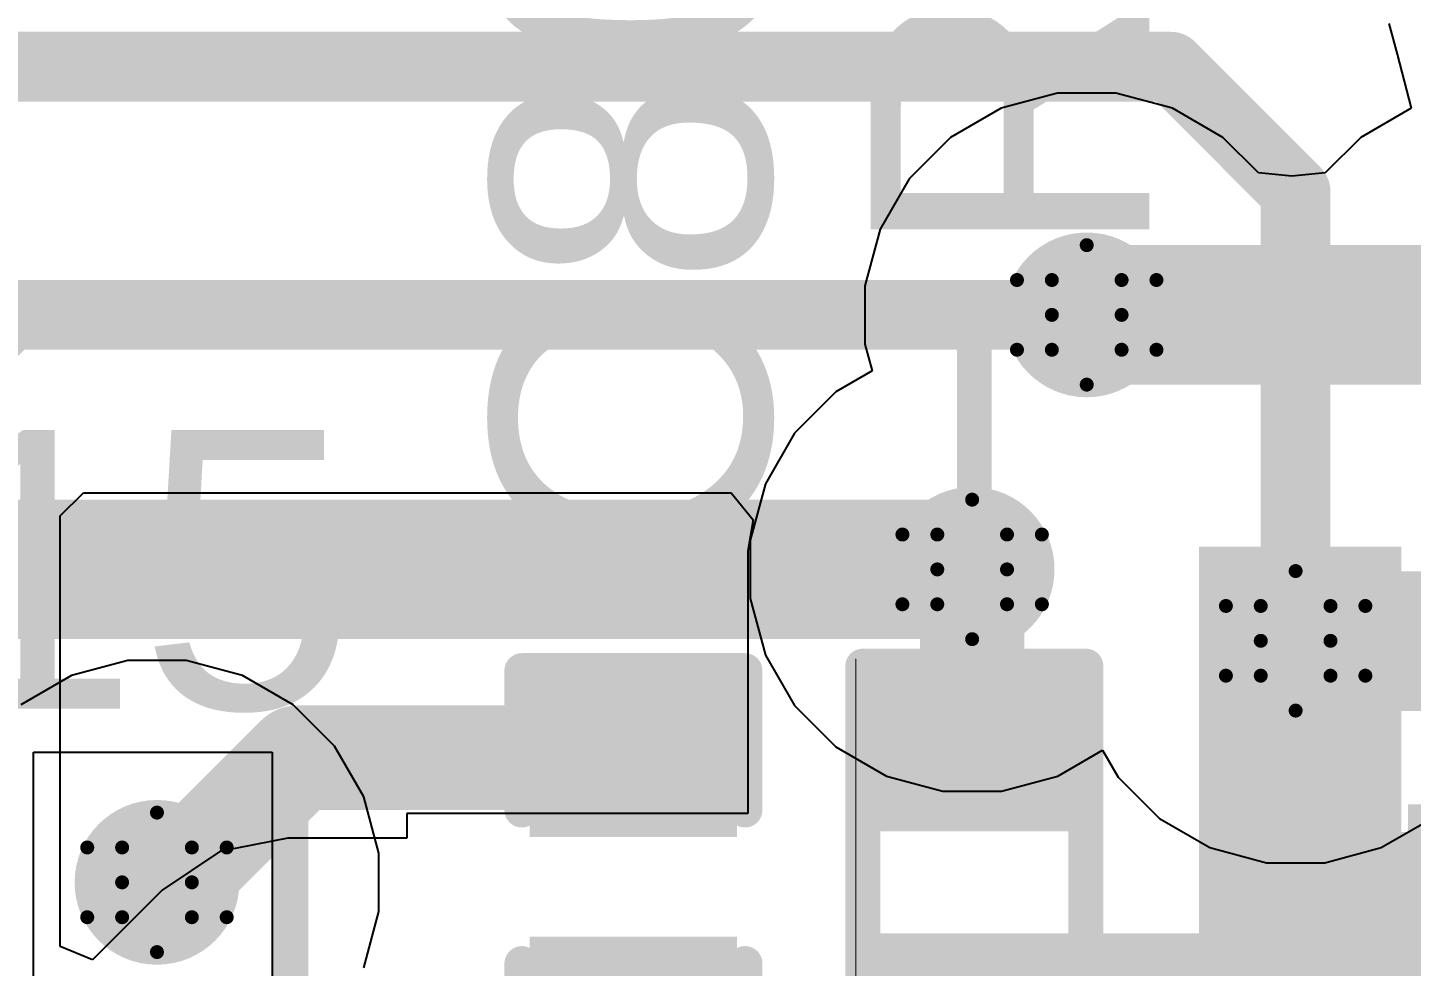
# Model space of a CAD drawing. Header units: inches. Extents: x -3 to 5437, y -3 to 5435.
# Drawn here: x 58.34 to 63.38, y 19.78 to 23.2 of the extents above; entities that cross this region are included whole.
import ezdxf

# ---------------------------------------------------------------- set-up
doc = ezdxf.new("R2010")
doc.units = ezdxf.units.IN
for name, color, linetype in [('Bottom Layer', 5, 'Continuous'), ('Bottom Solder', 6, 'Continuous'), ('Drill Drawing', 1, 'Continuous'), ('GND', 16, 'Continuous'), ('PWR', 76, 'Continuous'), ('Top Layer', 1, 'Continuous'), ('Top Overlay', 2, 'Continuous'), ('Top Paste', 8, 'Continuous'), ('Top Solder', 216, 'Continuous'), ('Via Holes', 16, 'Continuous')]:
    doc.layers.add(name, color=color, linetype=linetype)
doc.styles.add('Arial', font='', dxfattribs={"height": 0.2})
doc.styles.get('Arial').set_extended_font_data('Arial')

# ---------------------------------------------------------------- blocks, each defined once
blk = doc.blocks.new('PDFN3_3_133')
at = {"layer": 'Top Layer'}
for points in [[(1.5306, 1.407), (1.5306, 0.117), (-0.8194, 0.117), (-0.8194, 1.407)], [(-1.2, 1.175), (-1.2, 0.775), (-1.8, 0.775), (-1.8, 1.175)], [(1.8, 1.175), (1.8, 0.775), (1.2, 0.775), (1.2, 1.175)], [(-1.2, 0.525), (-1.2, 0.125), (-1.8, 0.125), (-1.8, 0.525)], [(1.8, 0.525), (1.8, 0.125), (1.2, 0.125), (1.2, 0.525)], [(-1.2, -0.125), (-1.2, -0.525), (-1.8, -0.525), (-1.8, -0.125)], [(-0.8194, -1.397), (-0.8194, -0.127), (1.5306, -0.127), (1.5306, -1.397)], [(1.8, -0.125), (1.8, -0.525), (1.2, -0.525), (1.2, -0.125)], [(-1.2, -0.775), (-1.2, -1.175), (-1.8, -1.175), (-1.8, -0.775)], [(1.8, -0.775), (1.8, -1.175), (1.2, -1.175), (1.2, -0.775)]]:
    blk.add_hatch(color=1, dxfattribs=at).paths.add_polyline_path(points)
at = {"layer": 'Top Paste'}
for points in [[(1.5306, 1.407), (1.5306, 0.117), (-0.8194, 0.117), (-0.8194, 1.407)], [(-1.2, 1.175), (-1.2, 0.775), (-1.8, 0.775), (-1.8, 1.175)], [(1.8, 1.175), (1.8, 0.775), (1.2, 0.775), (1.2, 1.175)], [(-1.2, 0.525), (-1.2, 0.125), (-1.8, 0.125), (-1.8, 0.525)], [(1.8, 0.525), (1.8, 0.125), (1.2, 0.125), (1.2, 0.525)], [(-1.2, -0.125), (-1.2, -0.525), (-1.8, -0.525), (-1.8, -0.125)], [(-0.8194, -1.397), (-0.8194, -0.127), (1.5306, -0.127), (1.5306, -1.397)], [(1.8, -0.125), (1.8, -0.525), (1.2, -0.525), (1.2, -0.125)], [(-1.2, -0.775), (-1.2, -1.175), (-1.8, -1.175), (-1.8, -0.775)], [(1.8, -0.775), (1.8, -1.175), (1.2, -1.175), (1.2, -0.775)]]:
    blk.add_hatch(color=8, dxfattribs=at).paths.add_polyline_path(points)
at = {"layer": 'Top Solder'}
for points in [[(1.6322, 1.5086), (1.6322, 0.0154), (-0.921, 0.0154), (-0.921, 1.5086)], [(-1.0984, 1.2766), (-1.0984, 0.6734), (-1.9016, 0.6734), (-1.9016, 1.2766)], [(1.9016, 1.2766), (1.9016, 0.6734), (1.0984, 0.6734), (1.0984, 1.2766)], [(-1.0984, 0.6266), (-1.0984, 0.0234), (-1.9016, 0.0234), (-1.9016, 0.6266)], [(1.9016, 0.6266), (1.9016, 0.0234), (1.0984, 0.0234), (1.0984, 0.6266)], [(-1.0984, -0.0234), (-1.0984, -0.6266), (-1.9016, -0.6266), (-1.9016, -0.0234)], [(-0.921, -1.4986), (-0.921, -0.0254), (1.6322, -0.0254), (1.6322, -1.4986)], [(1.9016, -0.0234), (1.9016, -0.6266), (1.0984, -0.6266), (1.0984, -0.0234)], [(-1.0984, -0.6734), (-1.0984, -1.2766), (-1.9016, -1.2766), (-1.9016, -0.6734)], [(1.9016, -0.6734), (1.9016, -1.2766), (1.0984, -1.2766), (1.0984, -0.6734)]]:
    blk.add_hatch(color=216, dxfattribs=at).paths.add_polyline_path(points)
at = {"layer": 'Top Overlay'}
for points in [[(-1.8772, 1.5739, 0.254, 0.254, 1), (-1.9908, 1.5739, 0.254, 0.254, 1)], [(-1.5812, 1.6764, 0.0635, 0.0635, 1), (-1.5176, 1.6764, 0.0635, 0.0635, 1)], [(1.5176, 1.6764, 0.0635, 0.0635, 1), (1.5812, 1.6764, 0.0635, 0.0635, 1)], [(-2.0543, 1.5739, 0.127, 0.127, 1), (-1.9273, 1.5739, 0.127, 0.127, 1)], [(-1.9407, 1.5739, 0.127, 0.127, 1), (-1.8137, 1.5739, 0.127, 0.127, 1)], [(-1.5812, -1.6764, 0.0635, 0.0635, 1), (-1.5176, -1.6764, 0.0635, 0.0635, 1)], [(1.5176, -1.6764, 0.0635, 0.0635, 1), (1.5812, -1.6764, 0.0635, 0.0635, 1)]]:
    blk.add_lwpolyline(points, format="xyseb", close=True, dxfattribs=at)
for points in [[(1.5494, 1.6764, 0.127, 0.127, 0), (-1.5494, 1.6764, 0.127, 0.127, 0)], [(1.5494, -1.6764, 0.127, 0.127, 0), (-1.5494, -1.6764, 0.127, 0.127, 0)]]:
    blk.add_lwpolyline(points, format="xyseb", dxfattribs=at)
blk = doc.blocks.new('R___0402_152')
at = {"layer": 'Top Layer'}
for points in [[(-0.6985, -0.3175), (-0.6985, 0.3175), (-0.2413, 0.3175), (-0.2413, -0.3175)], [(0.2413, -0.3175), (0.2413, 0.3175), (0.6985, 0.3175), (0.6985, -0.3175)]]:
    blk.add_hatch(color=1, dxfattribs=at).paths.add_polyline_path(points)
at = {"layer": 'Top Paste'}
for points in [[(-0.6985, -0.3175), (-0.6985, 0.3175), (-0.2413, 0.3175), (-0.2413, -0.3175)], [(0.2413, -0.3175), (0.2413, 0.3175), (0.6985, 0.3175), (0.6985, -0.3175)]]:
    blk.add_hatch(color=8, dxfattribs=at).paths.add_polyline_path(points)
at = {"layer": 'Top Solder'}
for points in [[(-0.7535, -0.3725), (-0.7535, 0.3725), (-0.1863, 0.3725), (-0.1863, -0.3725)], [(0.1863, -0.3725), (0.1863, 0.3725), (0.7535, 0.3725), (0.7535, -0.3725)]]:
    blk.add_hatch(color=216, dxfattribs=at).paths.add_polyline_path(points)
at = {"layer": 'Top Overlay'}
for points in [[(-0.7874, -0.4064, 0.127, 0.127, 0), (-0.7874, 0.4064, 0.127, 0.127, 0)], [(0.7874, 0.4064, 0.127, 0.127, 0), (-0.7874, 0.4064, 0.127, 0.127, 0)], [(0.7874, -0.4064, 0.127, 0.127, 0), (0.7874, 0.4064, 0.127, 0.127, 0)], [(0.7874, -0.4064, 0.127, 0.127, 0), (-0.7874, -0.4064, 0.127, 0.127, 0)], [(0.8128, -0.4318, 0.00323, 0.00323, 0), (-0.8128, -0.4318, 0.00323, 0.00323, 0)]]:
    blk.add_lwpolyline(points, format="xyseb", dxfattribs=at)
for points in [[(-0.8191, 0.4064, 0.0635, 0.0635, 1), (-0.7556, 0.4064, 0.0635, 0.0635, 1)], [(-0.8191, 0.4064, 0.0635, 0.0635, 1), (-0.7556, 0.4064, 0.0635, 0.0635, 1)], [(0.7556, 0.4064, 0.0635, 0.0635, 1), (0.8191, 0.4064, 0.0635, 0.0635, 1)], [(0.7556, 0.4064, 0.0635, 0.0635, 1), (0.8191, 0.4064, 0.0635, 0.0635, 1)], [(-0.8191, -0.4064, 0.0635, 0.0635, 1), (-0.7556, -0.4064, 0.0635, 0.0635, 1)], [(-0.8191, -0.4064, 0.0635, 0.0635, 1), (-0.7556, -0.4064, 0.0635, 0.0635, 1)], [(0.7556, -0.4064, 0.0635, 0.0635, 1), (0.8191, -0.4064, 0.0635, 0.0635, 1)], [(0.7556, -0.4064, 0.0635, 0.0635, 1), (0.8191, -0.4064, 0.0635, 0.0635, 1)], [(-0.8136, -0.4318, 0.00161, 0.00161, 1), (-0.812, -0.4318, 0.00161, 0.00161, 1)], [(0.812, -0.4318, 0.00161, 0.00161, 1), (0.8136, -0.4318, 0.00161, 0.00161, 1)]]:
    blk.add_lwpolyline(points, format="xyseb", close=True, dxfattribs=at)
blk = doc.blocks.new('C__0402_168')
at = {"layer": 'Top Layer'}
for points in [[(-0.6985, -0.3175), (-0.6985, 0.3175), (-0.2413, 0.3175), (-0.2413, -0.3175)], [(0.2413, -0.3175), (0.2413, 0.3175), (0.6985, 0.3175), (0.6985, -0.3175)]]:
    blk.add_hatch(color=1, dxfattribs=at).paths.add_polyline_path(points)
at = {"layer": 'Top Paste'}
for points in [[(-0.6985, -0.3175), (-0.6985, 0.3175), (-0.2413, 0.3175), (-0.2413, -0.3175)], [(0.2413, -0.3175), (0.2413, 0.3175), (0.6985, 0.3175), (0.6985, -0.3175)]]:
    blk.add_hatch(color=8, dxfattribs=at).paths.add_polyline_path(points)
at = {"layer": 'Top Solder'}
for points in [[(-0.7585, -0.3775), (-0.7585, 0.3775), (-0.1813, 0.3775), (-0.1813, -0.3775)], [(0.1813, -0.3775), (0.1813, 0.3775), (0.7585, 0.3775), (0.7585, -0.3775)]]:
    blk.add_hatch(color=216, dxfattribs=at).paths.add_polyline_path(points)
at = {"layer": 'Top Overlay'}
for points in [[(-0.7874, 0.4064, 0.127, 0.127, 0), (-0.2794, 0.4064, 0.127, 0.127, 0)], [(-0.7874, 0.4064, 0.127, 0.127, 0), (-0.7874, -0.4064, 0.127, 0.127, 0)], [(0.2794, 0.4064, 0.127, 0.127, 0), (0.7874, 0.4064, 0.127, 0.127, 0)], [(0.7874, 0.4064, 0.127, 0.127, 0), (0.7874, -0.4064, 0.127, 0.127, 0)], [(-0.7874, -0.4064, 0.127, 0.127, 0), (-0.2794, -0.4064, 0.127, 0.127, 0)], [(0.2794, -0.4064, 0.127, 0.127, 0), (0.7874, -0.4064, 0.127, 0.127, 0)]]:
    blk.add_lwpolyline(points, format="xyseb", dxfattribs=at)
for points in [[(-0.8191, 0.4064, 0.0635, 0.0635, 1), (-0.7556, 0.4064, 0.0635, 0.0635, 1)], [(-0.8191, 0.4064, 0.0635, 0.0635, 1), (-0.7556, 0.4064, 0.0635, 0.0635, 1)], [(-0.3111, 0.4064, 0.0635, 0.0635, 1), (-0.2477, 0.4064, 0.0635, 0.0635, 1)], [(0.2477, 0.4064, 0.0635, 0.0635, 1), (0.3111, 0.4064, 0.0635, 0.0635, 1)], [(0.7556, 0.4064, 0.0635, 0.0635, 1), (0.8191, 0.4064, 0.0635, 0.0635, 1)], [(0.7556, 0.4064, 0.0635, 0.0635, 1), (0.8191, 0.4064, 0.0635, 0.0635, 1)], [(-0.8191, -0.4064, 0.0635, 0.0635, 1), (-0.7556, -0.4064, 0.0635, 0.0635, 1)], [(-0.8191, -0.4064, 0.0635, 0.0635, 1), (-0.7556, -0.4064, 0.0635, 0.0635, 1)], [(-0.3111, -0.4064, 0.0635, 0.0635, 1), (-0.2477, -0.4064, 0.0635, 0.0635, 1)], [(0.2477, -0.4064, 0.0635, 0.0635, 1), (0.3111, -0.4064, 0.0635, 0.0635, 1)], [(0.7556, -0.4064, 0.0635, 0.0635, 1), (0.8191, -0.4064, 0.0635, 0.0635, 1)], [(0.7556, -0.4064, 0.0635, 0.0635, 1), (0.8191, -0.4064, 0.0635, 0.0635, 1)]]:
    blk.add_lwpolyline(points, format="xyseb", close=True, dxfattribs=at)

msp = doc.modelspace()

# ---------------------------------------------------------------- hatches: boundary and pattern name
at = {"layer": 'Bottom Layer'}
h = msp.add_hatch(color=5, dxfattribs=at)
edge = h.paths.add_edge_path()
edge.add_arc((62.2012, 22.1497), 0.3, 0, 360)
h = msp.add_hatch(color=5, dxfattribs=at)
edge = h.paths.add_edge_path()
edge.add_arc((61.7839, 21.2228), 0.3, 0, 360)
h = msp.add_hatch(color=5, dxfattribs=at)
edge = h.paths.add_edge_path()
edge.add_arc((62.9621, 20.9627), 0.3, 0, 360)
h = msp.add_hatch(color=5, dxfattribs=at)
edge = h.paths.add_edge_path()
edge.add_arc((58.8148, 20.0831), 0.3, 0, 360)
at = {"layer": 'Bottom Solder'}
h = msp.add_hatch(color=6, dxfattribs=at)
edge = h.paths.add_edge_path()
edge.add_arc((62.2012, 22.1497), 0.15, 0, 360)
h = msp.add_hatch(color=6, dxfattribs=at)
edge = h.paths.add_edge_path()
edge.add_arc((61.7839, 21.2228), 0.15, 0, 360)
h = msp.add_hatch(color=6, dxfattribs=at)
edge = h.paths.add_edge_path()
edge.add_arc((62.9621, 20.9627), 0.15, 0, 360)
h = msp.add_hatch(color=6, dxfattribs=at)
edge = h.paths.add_edge_path()
edge.add_arc((58.8148, 20.0831), 0.15, 0, 360)
at = {"layer": 'GND'}
h = msp.add_hatch(color=16, dxfattribs=at)
edge = h.paths.add_edge_path()
edge.add_arc((62.2012, 22.1497), 0.3, 0, 360)
h = msp.add_hatch(color=16, dxfattribs=at)
edge = h.paths.add_edge_path()
edge.add_arc((61.7839, 21.2228), 0.3, 0, 360)
h = msp.add_hatch(color=16, dxfattribs=at)
edge = h.paths.add_edge_path()
edge.add_arc((62.9621, 20.9627), 0.3, 0, 360)
h = msp.add_hatch(color=16, dxfattribs=at)
edge = h.paths.add_edge_path()
edge.add_arc((58.8148, 20.0831), 0.3, 0, 360)
at = {"layer": 'PWR'}
h = msp.add_hatch(color=76, dxfattribs=at)
edge = h.paths.add_edge_path()
edge.add_arc((62.2012, 22.1497), 0.3, 0, 360)
h = msp.add_hatch(color=76, dxfattribs=at)
edge = h.paths.add_edge_path()
edge.add_arc((61.7839, 21.2228), 0.3, 0, 360)
h = msp.add_hatch(color=76, dxfattribs=at)
edge = h.paths.add_edge_path()
edge.add_arc((62.9621, 20.9627), 0.3, 0, 360)
h = msp.add_hatch(color=76, dxfattribs=at)
edge = h.paths.add_edge_path()
edge.add_arc((58.8148, 20.0831), 0.3, 0, 360)
at = {"layer": 'Top Layer'}
h = msp.add_hatch(color=1, dxfattribs=at)
edge = h.paths.add_edge_path()
edge.add_arc((62.2012, 22.1497), 0.3, 0, 360)
h = msp.add_hatch(color=1, dxfattribs=at)
edge = h.paths.add_edge_path()
edge.add_arc((61.7839, 21.2228), 0.3, 0, 360)
for points in [[(62.6099, 17.9161), (63.3467, 17.9161), (63.3467, 21.3058), (62.6099, 21.3058)], [(63.0174, 15.5718), (64.7192, 15.5718), (64.7192, 20.2661), (63.0174, 20.2661)]]:
    msp.add_hatch(color=1, dxfattribs=at).paths.add_polyline_path(points)
h = msp.add_hatch(color=1, dxfattribs=at)
edge = h.paths.add_edge_path()
edge.add_arc((62.9621, 20.9627), 0.3, 0, 360)
h = msp.add_hatch(color=1, dxfattribs=at)
edge = h.paths.add_edge_path()
edge.add_arc((58.8148, 20.0831), 0.3, 0, 360)
at = {"layer": 'Top Solder'}
h = msp.add_hatch(color=216, dxfattribs=at)
edge = h.paths.add_edge_path()
edge.add_arc((62.2012, 22.1497), 0.15, 0, 360)
h = msp.add_hatch(color=216, dxfattribs=at)
edge = h.paths.add_edge_path()
edge.add_arc((61.7839, 21.2228), 0.15, 0, 360)
h = msp.add_hatch(color=216, dxfattribs=at)
edge = h.paths.add_edge_path()
edge.add_arc((62.9621, 20.9627), 0.15, 0, 360)
h = msp.add_hatch(color=216, dxfattribs=at)
edge = h.paths.add_edge_path()
edge.add_arc((58.8148, 20.0831), 0.15, 0, 360)
at = {"layer": 'Via Holes'}
h = msp.add_hatch(color=7, dxfattribs=at)
edge = h.paths.add_edge_path()
edge.add_arc((62.2012, 22.1497), 0.15, 0, 360)
h = msp.add_hatch(color=7, dxfattribs=at)
edge = h.paths.add_edge_path()
edge.add_arc((61.7839, 21.2228), 0.15, 0, 360)
h = msp.add_hatch(color=7, dxfattribs=at)
edge = h.paths.add_edge_path()
edge.add_arc((62.9621, 20.9627), 0.15, 0, 360)
h = msp.add_hatch(color=7, dxfattribs=at)
edge = h.paths.add_edge_path()
edge.add_arc((58.8148, 20.0831), 0.15, 0, 360)

# ---------------------------------------------------------------- linework, layer by layer
at = {"layer": 'Bottom Layer'}
for p, q in [((58.365, 19.6432), (58.365, 20.5569)), ((58.365, 20.5569), (59.2342, 20.5569)), ((59.2342, 20.5569), (59.2342, 19.6432))]:
    msp.add_line(p, q, dxfattribs=at)
for points in [[(62.2012, 22.1497, 0.508, 0.508, 0), (63.6954, 22.1497, 0.508, 0.508, 0)], [(56.8805, 21.2228, 0.508, 0.508, 0), (61.7839, 21.2228, 0.508, 0.508, 0)], [(62.9609, 20.9616, 0.508, 0.508, 0), (65.1244, 20.9616, 0.508, 0.508, 0)], [(61.1378, 18.7004, 0.508, 0.508, 0), (62.0806, 19.6432, 0.508, 0.508, 0)], [(62.0806, 19.6432, 0.508, 0.508, 0), (74.4267, 19.6432, 0.508, 0.508, 0)]]:
    msp.add_lwpolyline(points, format="xyseb", dxfattribs=at)
for points in [[(62.0742, 22.1497, 0.254, 0.254, 1), (62.3282, 22.1497, 0.254, 0.254, 1)], [(61.6569, 21.2228, 0.254, 0.254, 1), (61.9109, 21.2228, 0.254, 0.254, 1)], [(62.8339, 20.9616, 0.254, 0.254, 1), (63.0879, 20.9616, 0.254, 0.254, 1)], [(61.9536, 19.6432, 0.254, 0.254, 1), (62.2076, 19.6432, 0.254, 0.254, 1)], [(61.9536, 19.6432, 0.254, 0.254, 1), (62.2076, 19.6432, 0.254, 0.254, 1)]]:
    msp.add_lwpolyline(points, format="xyseb", close=True, dxfattribs=at)
at = {"layer": 'Drill Drawing'}
for points in [[(62.0742, 22.2767, 0.0508, 0.0508, 0), (62.2012, 22.4037, 0.0508, 0.0508, 0)], [(62.2012, 22.4037, 0.0508, 0.0508, 0), (62.3282, 22.2767, 0.0508, 0.0508, 0)], [(61.9472, 22.2767, 0.0508, 0.0508, 0), (62.0742, 22.1497, 0.0508, 0.0508, 0)], [(61.9472, 22.2767, 0.0508, 0.0508, 0), (62.0742, 22.2767, 0.0508, 0.0508, 0)], [(62.3282, 22.2767, 0.0508, 0.0508, 0), (62.4552, 22.2767, 0.0508, 0.0508, 0)], [(62.3282, 22.1497, 0.0508, 0.0508, 0), (62.4552, 22.2767, 0.0508, 0.0508, 0)], [(61.9472, 22.0227, 0.0508, 0.0508, 0), (62.0742, 22.1497, 0.0508, 0.0508, 0)], [(62.3282, 22.1497, 0.0508, 0.0508, 0), (62.4552, 22.0227, 0.0508, 0.0508, 0)], [(61.9472, 22.0227, 0.0508, 0.0508, 0), (62.0742, 22.0227, 0.0508, 0.0508, 0)], [(62.0742, 22.0227, 0.0508, 0.0508, 0), (62.2012, 21.8957, 0.0508, 0.0508, 0)], [(62.2012, 21.8957, 0.0508, 0.0508, 0), (62.3282, 22.0227, 0.0508, 0.0508, 0)], [(62.3282, 22.0227, 0.0508, 0.0508, 0), (62.4552, 22.0227, 0.0508, 0.0508, 0)], [(61.6569, 21.3498, 0.0508, 0.0508, 0), (61.7839, 21.4768, 0.0508, 0.0508, 0)], [(61.7839, 21.4768, 0.0508, 0.0508, 0), (61.9109, 21.3498, 0.0508, 0.0508, 0)], [(61.5299, 21.3498, 0.0508, 0.0508, 0), (61.6569, 21.2228, 0.0508, 0.0508, 0)], [(61.5299, 21.3498, 0.0508, 0.0508, 0), (61.6569, 21.3498, 0.0508, 0.0508, 0)], [(61.9109, 21.3498, 0.0508, 0.0508, 0), (62.0379, 21.3498, 0.0508, 0.0508, 0)], [(61.9109, 21.2228, 0.0508, 0.0508, 0), (62.0379, 21.3498, 0.0508, 0.0508, 0)], [(61.5299, 21.0958, 0.0508, 0.0508, 0), (61.6569, 21.2228, 0.0508, 0.0508, 0)], [(61.9109, 21.2228, 0.0508, 0.0508, 0), (62.0379, 21.0958, 0.0508, 0.0508, 0)], [(62.8351, 21.0897, 0.0508, 0.0508, 0), (62.9621, 21.2167, 0.0508, 0.0508, 0)], [(62.9621, 21.2167, 0.0508, 0.0508, 0), (63.0891, 21.0897, 0.0508, 0.0508, 0)], [(61.5299, 21.0958, 0.0508, 0.0508, 0), (61.6569, 21.0958, 0.0508, 0.0508, 0)], [(61.6569, 21.0958, 0.0508, 0.0508, 0), (61.7839, 20.9688, 0.0508, 0.0508, 0)], [(61.7839, 20.9688, 0.0508, 0.0508, 0), (61.9109, 21.0958, 0.0508, 0.0508, 0)], [(61.9109, 21.0958, 0.0508, 0.0508, 0), (62.0379, 21.0958, 0.0508, 0.0508, 0)], [(62.7081, 21.0897, 0.0508, 0.0508, 0), (62.8351, 20.9627, 0.0508, 0.0508, 0)], [(62.7081, 21.0897, 0.0508, 0.0508, 0), (62.8351, 21.0897, 0.0508, 0.0508, 0)], [(63.0891, 21.0897, 0.0508, 0.0508, 0), (63.2161, 21.0897, 0.0508, 0.0508, 0)], [(63.0891, 20.9627, 0.0508, 0.0508, 0), (63.2161, 21.0897, 0.0508, 0.0508, 0)], [(62.7081, 20.8357, 0.0508, 0.0508, 0), (62.8351, 20.9627, 0.0508, 0.0508, 0)], [(63.0891, 20.9627, 0.0508, 0.0508, 0), (63.2161, 20.8357, 0.0508, 0.0508, 0)], [(62.7081, 20.8357, 0.0508, 0.0508, 0), (62.8351, 20.8357, 0.0508, 0.0508, 0)], [(62.8351, 20.8357, 0.0508, 0.0508, 0), (62.9621, 20.7087, 0.0508, 0.0508, 0)], [(62.9621, 20.7087, 0.0508, 0.0508, 0), (63.0891, 20.8357, 0.0508, 0.0508, 0)], [(63.0891, 20.8357, 0.0508, 0.0508, 0), (63.2161, 20.8357, 0.0508, 0.0508, 0)], [(58.6878, 20.2101, 0.0508, 0.0508, 0), (58.8148, 20.3371, 0.0508, 0.0508, 0)], [(58.8148, 20.3371, 0.0508, 0.0508, 0), (58.9418, 20.2101, 0.0508, 0.0508, 0)], [(58.5608, 20.2101, 0.0508, 0.0508, 0), (58.6878, 20.0831, 0.0508, 0.0508, 0)], [(58.5608, 20.2101, 0.0508, 0.0508, 0), (58.6878, 20.2101, 0.0508, 0.0508, 0)], [(58.9418, 20.2101, 0.0508, 0.0508, 0), (59.0688, 20.2101, 0.0508, 0.0508, 0)], [(58.9418, 20.0831, 0.0508, 0.0508, 0), (59.0688, 20.2101, 0.0508, 0.0508, 0)], [(58.5608, 19.9561, 0.0508, 0.0508, 0), (58.6878, 20.0831, 0.0508, 0.0508, 0)], [(58.9418, 20.0831, 0.0508, 0.0508, 0), (59.0688, 19.9561, 0.0508, 0.0508, 0)], [(58.5608, 19.9561, 0.0508, 0.0508, 0), (58.6878, 19.9561, 0.0508, 0.0508, 0)], [(58.6878, 19.9561, 0.0508, 0.0508, 0), (58.8148, 19.8291, 0.0508, 0.0508, 0)], [(58.8148, 19.8291, 0.0508, 0.0508, 0), (58.9418, 19.9561, 0.0508, 0.0508, 0)], [(58.9418, 19.9561, 0.0508, 0.0508, 0), (59.0688, 19.9561, 0.0508, 0.0508, 0)]]:
    msp.add_lwpolyline(points, format="xyseb", dxfattribs=at)
for points in [[(62.1885, 22.4037, 0.0254, 0.0254, 1), (62.2139, 22.4037, 0.0254, 0.0254, 1)], [(62.1885, 22.4037, 0.0254, 0.0254, 1), (62.2139, 22.4037, 0.0254, 0.0254, 1)], [(61.9345, 22.2767, 0.0254, 0.0254, 1), (61.9599, 22.2767, 0.0254, 0.0254, 1)], [(61.9345, 22.2767, 0.0254, 0.0254, 1), (61.9599, 22.2767, 0.0254, 0.0254, 1)], [(62.0615, 22.2767, 0.0254, 0.0254, 1), (62.0869, 22.2767, 0.0254, 0.0254, 1)], [(62.0615, 22.2767, 0.0254, 0.0254, 1), (62.0869, 22.2767, 0.0254, 0.0254, 1)], [(62.3155, 22.2767, 0.0254, 0.0254, 1), (62.3409, 22.2767, 0.0254, 0.0254, 1)], [(62.3155, 22.2767, 0.0254, 0.0254, 1), (62.3409, 22.2767, 0.0254, 0.0254, 1)], [(62.4425, 22.2767, 0.0254, 0.0254, 1), (62.4679, 22.2767, 0.0254, 0.0254, 1)], [(62.4425, 22.2767, 0.0254, 0.0254, 1), (62.4679, 22.2767, 0.0254, 0.0254, 1)], [(62.0615, 22.1497, 0.0254, 0.0254, 1), (62.0869, 22.1497, 0.0254, 0.0254, 1)], [(62.0615, 22.1497, 0.0254, 0.0254, 1), (62.0869, 22.1497, 0.0254, 0.0254, 1)], [(62.3155, 22.1497, 0.0254, 0.0254, 1), (62.3409, 22.1497, 0.0254, 0.0254, 1)], [(62.3155, 22.1497, 0.0254, 0.0254, 1), (62.3409, 22.1497, 0.0254, 0.0254, 1)], [(61.9345, 22.0227, 0.0254, 0.0254, 1), (61.9599, 22.0227, 0.0254, 0.0254, 1)], [(61.9345, 22.0227, 0.0254, 0.0254, 1), (61.9599, 22.0227, 0.0254, 0.0254, 1)], [(62.0615, 22.0227, 0.0254, 0.0254, 1), (62.0869, 22.0227, 0.0254, 0.0254, 1)], [(62.0615, 22.0227, 0.0254, 0.0254, 1), (62.0869, 22.0227, 0.0254, 0.0254, 1)], [(62.3155, 22.0227, 0.0254, 0.0254, 1), (62.3409, 22.0227, 0.0254, 0.0254, 1)], [(62.3155, 22.0227, 0.0254, 0.0254, 1), (62.3409, 22.0227, 0.0254, 0.0254, 1)], [(62.4425, 22.0227, 0.0254, 0.0254, 1), (62.4679, 22.0227, 0.0254, 0.0254, 1)], [(62.4425, 22.0227, 0.0254, 0.0254, 1), (62.4679, 22.0227, 0.0254, 0.0254, 1)], [(62.1885, 21.8957, 0.0254, 0.0254, 1), (62.2139, 21.8957, 0.0254, 0.0254, 1)], [(62.1885, 21.8957, 0.0254, 0.0254, 1), (62.2139, 21.8957, 0.0254, 0.0254, 1)], [(61.7712, 21.4768, 0.0254, 0.0254, 1), (61.7966, 21.4768, 0.0254, 0.0254, 1)], [(61.7712, 21.4768, 0.0254, 0.0254, 1), (61.7966, 21.4768, 0.0254, 0.0254, 1)], [(61.5172, 21.3498, 0.0254, 0.0254, 1), (61.5426, 21.3498, 0.0254, 0.0254, 1)], [(61.5172, 21.3498, 0.0254, 0.0254, 1), (61.5426, 21.3498, 0.0254, 0.0254, 1)], [(61.6442, 21.3498, 0.0254, 0.0254, 1), (61.6696, 21.3498, 0.0254, 0.0254, 1)], [(61.6442, 21.3498, 0.0254, 0.0254, 1), (61.6696, 21.3498, 0.0254, 0.0254, 1)], [(61.8982, 21.3498, 0.0254, 0.0254, 1), (61.9236, 21.3498, 0.0254, 0.0254, 1)], [(61.8982, 21.3498, 0.0254, 0.0254, 1), (61.9236, 21.3498, 0.0254, 0.0254, 1)], [(62.0252, 21.3498, 0.0254, 0.0254, 1), (62.0506, 21.3498, 0.0254, 0.0254, 1)], [(62.0252, 21.3498, 0.0254, 0.0254, 1), (62.0506, 21.3498, 0.0254, 0.0254, 1)], [(61.6442, 21.2228, 0.0254, 0.0254, 1), (61.6696, 21.2228, 0.0254, 0.0254, 1)], [(61.6442, 21.2228, 0.0254, 0.0254, 1), (61.6696, 21.2228, 0.0254, 0.0254, 1)], [(61.8982, 21.2228, 0.0254, 0.0254, 1), (61.9236, 21.2228, 0.0254, 0.0254, 1)], [(61.8982, 21.2228, 0.0254, 0.0254, 1), (61.9236, 21.2228, 0.0254, 0.0254, 1)], [(62.9494, 21.2167, 0.0254, 0.0254, 1), (62.9748, 21.2167, 0.0254, 0.0254, 1)], [(62.9494, 21.2167, 0.0254, 0.0254, 1), (62.9748, 21.2167, 0.0254, 0.0254, 1)], [(61.5172, 21.0958, 0.0254, 0.0254, 1), (61.5426, 21.0958, 0.0254, 0.0254, 1)], [(61.5172, 21.0958, 0.0254, 0.0254, 1), (61.5426, 21.0958, 0.0254, 0.0254, 1)], [(61.6442, 21.0958, 0.0254, 0.0254, 1), (61.6696, 21.0958, 0.0254, 0.0254, 1)], [(61.6442, 21.0958, 0.0254, 0.0254, 1), (61.6696, 21.0958, 0.0254, 0.0254, 1)], [(61.8982, 21.0958, 0.0254, 0.0254, 1), (61.9236, 21.0958, 0.0254, 0.0254, 1)], [(61.8982, 21.0958, 0.0254, 0.0254, 1), (61.9236, 21.0958, 0.0254, 0.0254, 1)], [(62.0252, 21.0958, 0.0254, 0.0254, 1), (62.0506, 21.0958, 0.0254, 0.0254, 1)], [(62.0252, 21.0958, 0.0254, 0.0254, 1), (62.0506, 21.0958, 0.0254, 0.0254, 1)], [(62.6954, 21.0897, 0.0254, 0.0254, 1), (62.7208, 21.0897, 0.0254, 0.0254, 1)], [(62.6954, 21.0897, 0.0254, 0.0254, 1), (62.7208, 21.0897, 0.0254, 0.0254, 1)], [(62.8224, 21.0897, 0.0254, 0.0254, 1), (62.8478, 21.0897, 0.0254, 0.0254, 1)], [(62.8224, 21.0897, 0.0254, 0.0254, 1), (62.8478, 21.0897, 0.0254, 0.0254, 1)], [(63.0764, 21.0897, 0.0254, 0.0254, 1), (63.1018, 21.0897, 0.0254, 0.0254, 1)], [(63.0764, 21.0897, 0.0254, 0.0254, 1), (63.1018, 21.0897, 0.0254, 0.0254, 1)], [(63.2034, 21.0897, 0.0254, 0.0254, 1), (63.2288, 21.0897, 0.0254, 0.0254, 1)], [(63.2034, 21.0897, 0.0254, 0.0254, 1), (63.2288, 21.0897, 0.0254, 0.0254, 1)], [(61.7712, 20.9688, 0.0254, 0.0254, 1), (61.7966, 20.9688, 0.0254, 0.0254, 1)], [(61.7712, 20.9688, 0.0254, 0.0254, 1), (61.7966, 20.9688, 0.0254, 0.0254, 1)], [(62.8224, 20.9627, 0.0254, 0.0254, 1), (62.8478, 20.9627, 0.0254, 0.0254, 1)], [(62.8224, 20.9627, 0.0254, 0.0254, 1), (62.8478, 20.9627, 0.0254, 0.0254, 1)], [(63.0764, 20.9627, 0.0254, 0.0254, 1), (63.1018, 20.9627, 0.0254, 0.0254, 1)], [(63.0764, 20.9627, 0.0254, 0.0254, 1), (63.1018, 20.9627, 0.0254, 0.0254, 1)], [(62.6954, 20.8357, 0.0254, 0.0254, 1), (62.7208, 20.8357, 0.0254, 0.0254, 1)], [(62.6954, 20.8357, 0.0254, 0.0254, 1), (62.7208, 20.8357, 0.0254, 0.0254, 1)], [(62.8224, 20.8357, 0.0254, 0.0254, 1), (62.8478, 20.8357, 0.0254, 0.0254, 1)], [(62.8224, 20.8357, 0.0254, 0.0254, 1), (62.8478, 20.8357, 0.0254, 0.0254, 1)], [(63.0764, 20.8357, 0.0254, 0.0254, 1), (63.1018, 20.8357, 0.0254, 0.0254, 1)], [(63.0764, 20.8357, 0.0254, 0.0254, 1), (63.1018, 20.8357, 0.0254, 0.0254, 1)], [(63.2034, 20.8357, 0.0254, 0.0254, 1), (63.2288, 20.8357, 0.0254, 0.0254, 1)], [(63.2034, 20.8357, 0.0254, 0.0254, 1), (63.2288, 20.8357, 0.0254, 0.0254, 1)], [(62.9494, 20.7087, 0.0254, 0.0254, 1), (62.9748, 20.7087, 0.0254, 0.0254, 1)], [(62.9494, 20.7087, 0.0254, 0.0254, 1), (62.9748, 20.7087, 0.0254, 0.0254, 1)], [(58.8021, 20.3371, 0.0254, 0.0254, 1), (58.8275, 20.3371, 0.0254, 0.0254, 1)], [(58.8021, 20.3371, 0.0254, 0.0254, 1), (58.8275, 20.3371, 0.0254, 0.0254, 1)], [(58.5481, 20.2101, 0.0254, 0.0254, 1), (58.5735, 20.2101, 0.0254, 0.0254, 1)], [(58.5481, 20.2101, 0.0254, 0.0254, 1), (58.5735, 20.2101, 0.0254, 0.0254, 1)], [(58.6751, 20.2101, 0.0254, 0.0254, 1), (58.7005, 20.2101, 0.0254, 0.0254, 1)], [(58.6751, 20.2101, 0.0254, 0.0254, 1), (58.7005, 20.2101, 0.0254, 0.0254, 1)], [(58.9291, 20.2101, 0.0254, 0.0254, 1), (58.9545, 20.2101, 0.0254, 0.0254, 1)], [(58.9291, 20.2101, 0.0254, 0.0254, 1), (58.9545, 20.2101, 0.0254, 0.0254, 1)], [(59.0561, 20.2101, 0.0254, 0.0254, 1), (59.0815, 20.2101, 0.0254, 0.0254, 1)], [(59.0561, 20.2101, 0.0254, 0.0254, 1), (59.0815, 20.2101, 0.0254, 0.0254, 1)], [(58.6751, 20.0831, 0.0254, 0.0254, 1), (58.7005, 20.0831, 0.0254, 0.0254, 1)], [(58.6751, 20.0831, 0.0254, 0.0254, 1), (58.7005, 20.0831, 0.0254, 0.0254, 1)], [(58.9291, 20.0831, 0.0254, 0.0254, 1), (58.9545, 20.0831, 0.0254, 0.0254, 1)], [(58.9291, 20.0831, 0.0254, 0.0254, 1), (58.9545, 20.0831, 0.0254, 0.0254, 1)], [(58.5481, 19.9561, 0.0254, 0.0254, 1), (58.5735, 19.9561, 0.0254, 0.0254, 1)], [(58.5481, 19.9561, 0.0254, 0.0254, 1), (58.5735, 19.9561, 0.0254, 0.0254, 1)], [(58.6751, 19.9561, 0.0254, 0.0254, 1), (58.7005, 19.9561, 0.0254, 0.0254, 1)], [(58.6751, 19.9561, 0.0254, 0.0254, 1), (58.7005, 19.9561, 0.0254, 0.0254, 1)], [(58.9291, 19.9561, 0.0254, 0.0254, 1), (58.9545, 19.9561, 0.0254, 0.0254, 1)], [(58.9291, 19.9561, 0.0254, 0.0254, 1), (58.9545, 19.9561, 0.0254, 0.0254, 1)], [(59.0561, 19.9561, 0.0254, 0.0254, 1), (59.0815, 19.9561, 0.0254, 0.0254, 1)], [(59.0561, 19.9561, 0.0254, 0.0254, 1), (59.0815, 19.9561, 0.0254, 0.0254, 1)], [(58.8021, 19.8291, 0.0254, 0.0254, 1), (58.8275, 19.8291, 0.0254, 0.0254, 1)], [(58.8021, 19.8291, 0.0254, 0.0254, 1), (58.8275, 19.8291, 0.0254, 0.0254, 1)]]:
    msp.add_lwpolyline(points, format="xyseb", close=True, dxfattribs=at)
at = {"layer": 'GND'}
for p, q in [((62.0949, 22.9577), (61.8894, 22.9026)), ((62.3076, 22.9577), (62.0949, 22.9577)), ((62.5131, 22.9026), (62.3076, 22.9577)), ((61.8894, 22.9026), (61.7051, 22.7962)), ((62.6974, 22.7962), (62.5131, 22.9026)), ((63.3835, 22.9026), (63.1993, 22.7962)), ((61.7051, 22.7962), (61.5547, 22.6458)), ((62.8265, 22.6671), (62.6974, 22.7962)), ((63.1993, 22.7962), (63.0701, 22.6671)), ((61.5547, 22.6458), (61.4483, 22.4616)), ((62.9483, 22.6554), (62.8265, 22.6671)), ((63.0701, 22.6671), (62.9483, 22.6554)), ((61.4483, 22.4616), (61.3932, 22.256)), ((61.3932, 22.256), (61.3932, 22.0433)), ((61.3932, 22.0433), (61.4195, 21.9454)), ((61.4195, 21.9454), (61.2878, 21.8693)), ((61.2878, 21.8693), (61.1373, 21.7189)), ((61.1373, 21.7189), (61.031, 21.5347)), ((61.031, 21.5347), (60.9759, 21.3292)), ((60.9759, 21.3292), (60.9759, 21.1164)), ((60.9759, 21.1164), (61.031, 20.9109)), ((61.031, 20.9109), (61.1373, 20.7267)), ((61.1373, 20.7267), (61.2878, 20.5762)), ((61.2878, 20.5762), (61.472, 20.4699)), ((62.0958, 20.4699), (62.2592, 20.5642)), ((62.2592, 20.5642), (62.3156, 20.4666)), ((61.472, 20.4699), (61.6775, 20.4148)), ((61.8903, 20.4148), (62.0958, 20.4699)), ((62.3156, 20.4666), (62.466, 20.3162)), ((61.6775, 20.4148), (61.8903, 20.4148)), ((62.466, 20.3162), (62.6502, 20.2098)), ((63.274, 20.2098), (63.4582, 20.3162)), ((62.6502, 20.2098), (62.8557, 20.1547)), ((63.0685, 20.1547), (63.274, 20.2098)), ((62.8557, 20.1547), (63.0685, 20.1547))]:
    msp.add_line(p, q, dxfattribs=at)
at = {"layer": 'PWR'}
for p, q in [((63.3016, 23.2108), (63.3315, 23.0991)), ((63.3315, 23.0991), (63.3835, 22.9026)), ((62.0949, 22.9577), (61.8894, 22.9026)), ((62.3076, 22.9577), (62.0949, 22.9577)), ((62.5131, 22.9026), (62.3076, 22.9577)), ((61.8894, 22.9026), (61.7051, 22.7962)), ((62.6974, 22.7962), (62.5131, 22.9026)), ((63.3835, 22.9026), (63.1993, 22.7962)), ((61.7051, 22.7962), (61.5547, 22.6458)), ((62.8265, 22.6671), (62.6974, 22.7962)), ((63.1993, 22.7962), (63.0701, 22.6671)), ((61.5547, 22.6458), (61.4483, 22.4616)), ((62.9483, 22.6554), (62.8265, 22.6671)), ((63.0701, 22.6671), (62.9483, 22.6554)), ((61.4483, 22.4616), (61.3932, 22.256)), ((61.3932, 22.256), (61.3932, 22.0433)), ((61.3932, 22.0433), (61.4195, 21.9454)), ((61.4195, 21.9454), (61.2878, 21.8693)), ((61.2878, 21.8693), (61.1373, 21.7189)), ((61.1373, 21.7189), (61.031, 21.5347)), ((61.031, 21.5347), (60.9759, 21.3292)), ((60.9759, 21.3292), (60.9759, 21.1164)), ((60.9759, 21.1164), (61.031, 20.9109)), ((58.7084, 20.8911), (58.5029, 20.836)), ((58.9211, 20.8911), (58.7084, 20.8911)), ((59.1267, 20.836), (58.9211, 20.8911)), ((61.031, 20.9109), (61.1373, 20.7267)), ((58.5029, 20.836), (58.3187, 20.7296)), ((59.3109, 20.7296), (59.1267, 20.836)), ((59.4613, 20.5792), (59.3109, 20.7296)), ((61.1373, 20.7267), (61.2878, 20.5762)), ((59.5677, 20.395), (59.4613, 20.5792)), ((61.2878, 20.5762), (61.472, 20.4699)), ((62.0958, 20.4699), (62.2592, 20.5642)), ((62.2592, 20.5642), (62.3156, 20.4666)), ((61.472, 20.4699), (61.6775, 20.4148)), ((61.8903, 20.4148), (62.0958, 20.4699)), ((62.3156, 20.4666), (62.466, 20.3162)), ((61.6775, 20.4148), (61.8903, 20.4148)), ((59.6228, 20.1895), (59.5677, 20.395)), ((62.466, 20.3162), (62.6502, 20.2098)), ((63.274, 20.2098), (63.4582, 20.3162)), ((62.6502, 20.2098), (62.8557, 20.1547)), ((63.0685, 20.1547), (63.274, 20.2098)), ((59.6228, 19.9767), (59.6228, 20.1895)), ((62.8557, 20.1547), (63.0685, 20.1547)), ((59.5677, 19.7712), (59.6228, 19.9767))]:
    msp.add_line(p, q, dxfattribs=at)
at = {"layer": 'Top Layer'}
for p, q in [((58.4622, 21.4175), (58.547, 21.5022)), ((58.547, 21.5022), (60.9056, 21.5022)), ((60.9056, 21.5022), (60.9858, 21.4034)), ((58.4622, 20.0119), (58.4622, 21.4175)), ((60.9858, 21.4034), (60.9663, 21.2896)), ((60.9663, 21.2896), (60.9663, 21.2896)), ((60.9663, 21.2896), (60.9663, 20.3336)), ((60.9663, 20.3336), (59.7247, 20.3336)), ((59.7247, 20.3336), (59.7247, 20.2444)), ((59.2917, 20.2444), (59.044, 20.1951)), ((59.7247, 20.2444), (59.2917, 20.2444)), ((59.044, 20.1951), (58.8339, 20.0548)), ((58.4628, 20.0119), (58.4622, 20.0119)), ((58.4628, 19.8496), (58.4628, 20.0119)), ((58.8339, 20.0548), (58.5801, 19.801)), ((58.5801, 19.801), (58.4628, 19.8496))]:
    msp.add_line(p, q, dxfattribs=at)
for points in [[(57.7764, 23.0536, 0.254, 0.254, 0), (62.507, 23.0536, 0.254, 0.254, 0)], [(62.507, 23.0536, 0.254, 0.254, 0), (62.9621, 22.5985, 0.254, 0.254, 0)], [(62.9621, 20.9627, 0.254, 0.254, 0), (62.9621, 22.5985, 0.254, 0.254, 0)], [(57.8148, 21.6857, 0.254, 0.254, 0), (58.2788, 22.1497, 0.254, 0.254, 0)], [(58.2788, 22.1497, 0.254, 0.254, 0), (62.2012, 22.1497, 0.254, 0.254, 0)], [(61.7839, 20.5609, 0.381, 0.381, 0), (61.7839, 21.2228, 0.381, 0.381, 0)], [(58.874, 20.0831, 0.381, 0.381, 0), (59.3277, 20.5368, 0.381, 0.381, 0)], [(59.3277, 20.5368, 0.381, 0.381, 0), (60.4232, 20.5368, 0.381, 0.381, 0)], [(60.4232, 20.5368, 0.381, 0.381, 0), (60.4273, 20.5408, 0.381, 0.381, 0)], [(60.4273, 20.5408, 0.381, 0.381, 0), (60.5462, 20.5408, 0.381, 0.381, 0)], [(60.5462, 20.5408, 0.254, 0.254, 0), (60.5502, 20.5368, 0.254, 0.254, 0)], [(61.7839, 20.5609, 0.1778, 0.1778, 0), (61.7918, 20.553, 0.1778, 0.1778, 0)], [(58.8148, 20.0831, 0.381, 0.381, 0), (58.874, 20.0831, 0.381, 0.381, 0)]]:
    msp.add_lwpolyline(points, format="xyseb", dxfattribs=at)
for points in [[(62.4435, 23.0536, 0.127, 0.127, 1), (62.5705, 23.0536, 0.127, 0.127, 1)], [(62.4435, 23.0536, 0.127, 0.127, 1), (62.5705, 23.0536, 0.127, 0.127, 1)], [(62.8986, 22.5985, 0.127, 0.127, 1), (63.0256, 22.5985, 0.127, 0.127, 1)], [(62.8986, 22.5985, 0.127, 0.127, 1), (63.0256, 22.5985, 0.127, 0.127, 1)], [(58.2153, 22.1497, 0.127, 0.127, 1), (58.3423, 22.1497, 0.127, 0.127, 1)], [(58.2153, 22.1497, 0.127, 0.127, 1), (58.3423, 22.1497, 0.127, 0.127, 1)], [(62.1377, 22.1497, 0.127, 0.127, 1), (62.2647, 22.1497, 0.127, 0.127, 1)], [(61.6886, 21.2228, 0.1905, 0.1905, 1), (61.8791, 21.2228, 0.1905, 0.1905, 1)], [(62.8986, 20.9627, 0.127, 0.127, 1), (63.0256, 20.9627, 0.127, 0.127, 1)], [(59.2325, 20.5368, 0.1905, 0.1905, 1), (59.423, 20.5368, 0.1905, 0.1905, 1)], [(59.2325, 20.5368, 0.1905, 0.1905, 1), (59.423, 20.5368, 0.1905, 0.1905, 1)], [(60.328, 20.5368, 0.1905, 0.1905, 1), (60.5185, 20.5368, 0.1905, 0.1905, 1)], [(60.328, 20.5368, 0.1905, 0.1905, 1), (60.5185, 20.5368, 0.1905, 0.1905, 1)], [(60.332, 20.5408, 0.1905, 0.1905, 1), (60.5225, 20.5408, 0.1905, 0.1905, 1)], [(60.332, 20.5408, 0.1905, 0.1905, 1), (60.5225, 20.5408, 0.1905, 0.1905, 1)], [(60.4509, 20.5408, 0.1905, 0.1905, 1), (60.6414, 20.5408, 0.1905, 0.1905, 1)], [(61.6886, 20.5609, 0.1905, 0.1905, 1), (61.8791, 20.5609, 0.1905, 0.1905, 1)], [(60.4827, 20.5408, 0.127, 0.127, 1), (60.6097, 20.5408, 0.127, 0.127, 1)], [(60.4867, 20.5368, 0.127, 0.127, 1), (60.6137, 20.5368, 0.127, 0.127, 1)], [(61.7394, 20.5609, 0.0889, 0.0889, 1), (61.8283, 20.5609, 0.0889, 0.0889, 1)], [(61.7473, 20.553, 0.0889, 0.0889, 1), (61.8362, 20.553, 0.0889, 0.0889, 1)], [(58.7195, 20.0831, 0.1905, 0.1905, 1), (58.91, 20.0831, 0.1905, 0.1905, 1)], [(58.7788, 20.0831, 0.1905, 0.1905, 1), (58.9693, 20.0831, 0.1905, 0.1905, 1)], [(58.7788, 20.0831, 0.1905, 0.1905, 1), (58.9693, 20.0831, 0.1905, 0.1905, 1)]]:
    msp.add_lwpolyline(points, format="xyseb", close=True, dxfattribs=at)
at = {"layer": 'Top Overlay'}
for points in [[(61.7918, 20.8705, 0.127, 0.127, 0), (61.7918, 22.0735, 0.127, 0.127, 0)], [(59.3026, 19.2467, 0.127, 0.127, 0), (59.3026, 20.3426, 0.127, 0.127, 0)]]:
    msp.add_lwpolyline(points, format="xyseb", dxfattribs=at)
for points in [[(61.76, 22.0735, 0.0635, 0.0635, 1), (61.8235, 22.0735, 0.0635, 0.0635, 1)], [(61.76, 20.8705, 0.0635, 0.0635, 1), (61.8235, 20.8705, 0.0635, 0.0635, 1)], [(59.2709, 20.3426, 0.0635, 0.0635, 1), (59.3344, 20.3426, 0.0635, 0.0635, 1)]]:
    msp.add_lwpolyline(points, format="xyseb", close=True, dxfattribs=at)

# ---------------------------------------------------------------- block references
for name, p, rotation in [('PDFN3_3_133', (64.8704, 19.4467), 270), ('C__0402_168', (60.5502, 20.0669), 90), ('R___0402_152', (61.7918, 20.0831), 270)]:
    msp.add_blockref(name, p, dxfattribs=dict(rotation=rotation))

# ---------------------------------------------------------------- texts
at = {"layer": 'Top Overlay', "style": 'Arial'}
for s, p in [('R121', (62.4297, 22.3449)), ('C80', (61.0485, 21.2272))]:
    msp.add_text(s, height=1.016, rotation=90, dxfattribs=at).set_placement(p)
msp.add_text('D15', height=1.016, dxfattribs=at).set_placement((56.9356, 20.715))

doc.saveas('drawing.dxf')
